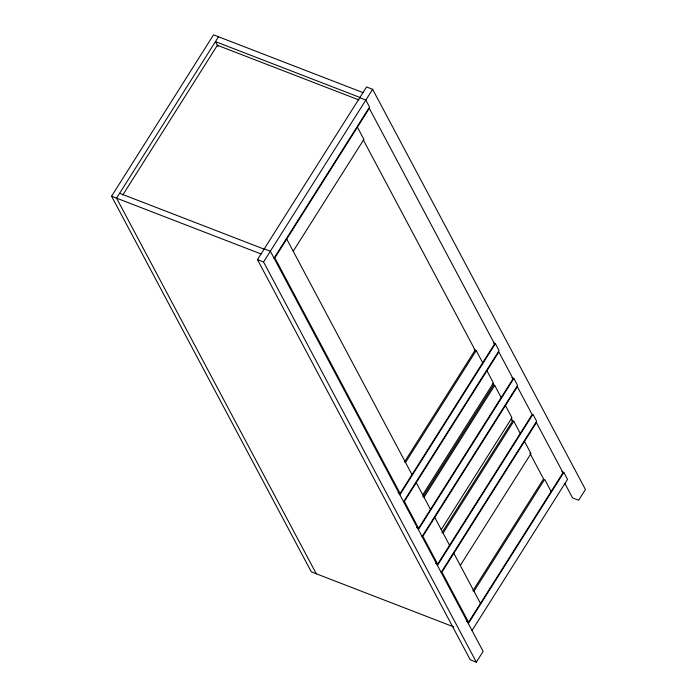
<?xml version="1.0" encoding="UTF-8"?>
<svg xmlns="http://www.w3.org/2000/svg" width="697" height="697" viewBox="0 0 697 697"><rect width="100%" height="100%" fill="white"/><g stroke="black" fill="none" stroke-linecap="round" stroke-linejoin="round"><path stroke-width="1.05" d="M453.703 626.882L311.315 571.862L111.572 196.214L213.526 34.85L362.989 92.596M218.51 36.775L116.556 198.14L316.29 573.788M122.716 195.116L217.386 45.27L358.842 99.924M264.268 248.855L270.358 251.208L483.134 651.39L476.339 662.15L470.248 659.798L257.472 259.615L366.552 86.951L372.642 89.303L585.428 489.494L578.632 500.246L572.542 497.893L564.884 483.5M476.339 662.15L263.553 261.967L372.642 89.303M274.052 258.169L369.549 107.024L365.847 100.063L359.757 97.711M293.21 251.234L363.895 139.356L357.422 127.176M404.417 462.033L475.101 350.155L363.303 139.888M405.523 462.459L476.208 350.582L474.178 349.798M400.104 493.467L494.582 343.935L369.314 108.349L274.845 257.881L400.104 493.467L398.074 492.683M399.878 494.8L495.367 343.656L493.337 342.872M403.572 501.762L499.069 350.617L495.367 343.656M422.73 494.826L493.415 382.949L486.942 370.769M422.922 496.839L493.607 384.953L492.744 383.333M424.029 497.266L494.713 385.38L492.683 384.596M418.609 528.265L513.079 378.741L498.834 351.941L404.365 501.474L418.609 528.265L416.579 527.481M418.374 529.598L513.872 378.454L511.842 377.669M422.077 536.559L517.575 385.415L513.872 378.454M441.236 529.624L511.92 417.747L505.447 405.567M441.976 532.674L512.661 420.796L511.276 418.191M443.083 533.109L513.767 421.223L511.737 420.439M437.664 564.108L532.142 414.584L517.34 386.739L422.861 536.272L437.664 564.108L435.634 563.324M437.437 565.441L532.926 414.297L536.629 421.258L441.131 572.403M460.29 565.467L530.975 453.59L524.501 441.41M472.88 590.795L543.564 478.909L529.868 453.163M473.986 591.222L544.671 479.344L551.144 491.516M468.567 622.221L563.037 472.697L536.394 422.582L441.924 572.115L468.567 622.221L466.537 621.436M468.332 623.554L563.829 472.409L561.799 471.625M472.035 630.515L567.532 479.37L563.829 472.409M359.931 97.441L215.451 41.62L218.004 46.42M119.614 193.296L264.093 249.125M111.572 196.214L261.035 253.961M257.472 259.615L263.553 261.967M476.208 350.582L482.69 362.762M494.713 385.38L501.187 397.56M513.767 421.223L520.25 433.403M286.737 239.054L411.997 474.64M416.257 482.646L430.502 509.446M434.762 517.444L449.565 545.289M453.817 553.287L480.46 603.402"/></g></svg>
